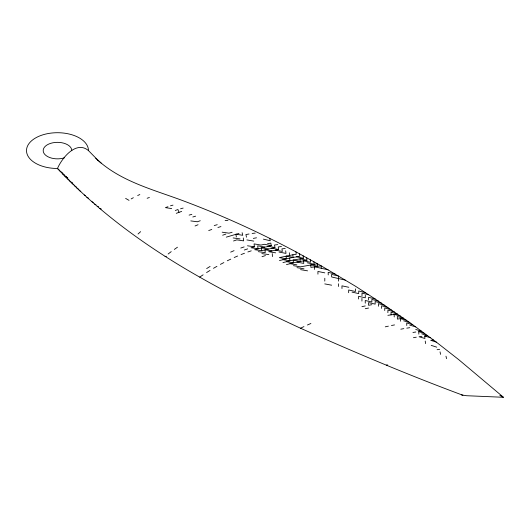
<?xml version="1.0" encoding="UTF-8"?>
<svg xmlns="http://www.w3.org/2000/svg" width="530" height="530" viewBox="0 0 530 530"><rect width="100%" height="100%" fill="white"/><g stroke="black" fill="none" stroke-linecap="round" stroke-linejoin="round"><path stroke-width="0.79" d="M361.93 301.086L361.944 298.397M368.569 299.914L368.582 297.323L375.154 298.96L409.75 322.531L436.329 342.115L458.688 359.612L503.5 397.288L466.552 395.718L461.398 394.91M378.407 306.241L378.42 303.65L384.886 305.313M324.777 281.085L324.804 278.257M358.605 298.993L358.631 296.303L365.276 297.807L365.302 295.217M387.887 312.667L387.914 310.077L394.207 311.779M361.983 295.7L362.023 293.11L368.622 294.733M384.727 310.527L384.78 307.923L391.1 309.626M348.634 292.712L348.707 290.003L355.392 291.487L355.458 288.89M381.567 308.38L381.646 305.777L387.993 307.466M138.038 234.008L140.622 231.656M168.129 254.016L171.223 251.631M174.337 249.425L177.451 247.212M98.229 160.53L88.464 150.599A30.985 17.887 0 0 0 57.485 132.712A30.985 17.887 0 0 0 26.5 150.599A30.985 17.887 0 0 0 57.485 168.487C98.534 212.192 147.625 247.656 199.671 277.104L203.116 274.831M206.66 268.564L210.099 266.431M206.567 272.552L210.026 270.433M213.477 268.312L216.936 266.345M131.182 198.916L133.348 197.703M220.394 264.384L223.852 262.582M227.304 260.78L230.749 259.144M199.671 277.104C232.412 295.786 266.265 312.428 300.483 328.209L303.955 326.606M137.674 195.517L139.827 194.543M230.669 252.128L234.055 250.65M307.426 324.996L310.885 323.492M234.194 257.507L237.625 256.036M195.066 225.979L198.054 224.72M241.051 254.566L244.463 253.267M175.298 210.476L177.941 209.529L178.974 212.351M176.285 213.318L181.657 211.39M167.964 206.72L165.433 207.627L171.66 208.581M200.26 220.725L197.345 221.772L190.8 220.911M208.694 230.55L211.775 229.457M147.141 198.273L149.387 197.485M222.666 235.214L225.84 234.101M226.297 237.135L238.977 233.419M233.544 240.984L236.811 239.858L243.628 240.872L243.283 237.963M240.792 248.04L244.131 246.914M244.303 250.014L247.669 248.881M247.874 251.962L251.253 250.836M262.019 256.692L265.45 255.566M214.233 225.568L217.24 224.687M217.896 227.476L220.937 226.588M232.12 232.259L228.98 233.18L222.176 232.186M192.821 216.982L195.61 216.187M267.551 243.694L270.81 243.091L271.254 245.622L264.298 244.29L260.998 245.065L254.095 243.886L254.367 246.801L251.035 247.755L257.991 248.749L257.699 245.847L264.662 247.006M189.097 215.114L191.84 214.339M271.254 245.622L254.638 249.703L261.615 250.697L274.951 247.556L274.527 245.019L277.753 244.588M180.544 208.8L183.148 208.078M279.442 260.588L289.711 258.037L299.794 256.288L299.529 253.824M282.947 262.595L293.256 260.038L303.372 258.276L303.12 255.811M286.452 264.602L296.793 262.045L306.95 260.27L306.718 257.799M170.501 205.812L172.999 205.136M281.49 246.503L278.243 246.947L278.647 249.491L268.63 251.69L275.64 252.85M385.283 326.825L388.371 326.162M361.944 306.631L365.256 305.949M365.276 308.712L368.569 308.043M292.891 254.764L279.37 257.626L286.299 258.832L286.173 256.03L293.083 257.401L292.891 254.764L296.21 254.294L295.932 251.843C260.203 232.816 223.335 215.902 185.44 201.638C155.144 190.058 121.999 182.254 97.381 159.802M391.458 325.5L394.532 324.923M400.826 329.183L403.827 328.633M253.333 238.387L256.513 237.804M249.027 234.002L245.907 234.558L246.483 237.202M413.44 337.696L416.269 337.193M371.868 304.697L368.575 305.273L368.562 302.597L375.16 304.121L375.141 301.543L381.686 303.18M387.894 315.337L397.315 313.932L391.047 312.223L391.054 314.807M406.801 328.156L409.776 327.679M412.943 332.462L415.838 332.012M421.9 336.331L419.084 336.762L424.927 338.485L424.696 335.967L427.491 335.603L421.701 333.801M437.098 349.707L439.648 349.336M285.233 248.424L281.96 248.875L282.344 251.432L275.335 250.114M418.872 334.172L418.713 331.634L421.589 331.25L415.725 329.461M433.394 339.942L430.678 340.293L436.329 342.115M252.148 233.445L255.215 233.081M225.144 220.566L227.96 220.328M233.167 237.93L240.05 238.911M258.243 251.657L265.238 252.651L264.987 249.743L271.983 250.902M261.846 253.612L268.862 254.605M247.477 245.787L254.367 246.801M268.319 248.954L261.343 247.788L261.615 250.697M293.441 265.656L300.45 266.855L317.496 263.768L317.702 266.259L310.739 264.761L310.898 267.405L321.087 265.762L355.55 286.279L375.154 298.96M296.999 267.65L304.015 268.849M300.556 269.644L307.579 270.85M246.887 239.918L253.737 241.104M282.887 259.634L289.831 260.839L289.711 258.037M286.405 261.641L293.362 262.847L293.256 260.038L300.192 261.403L300.026 258.759L306.95 260.27M289.923 263.648L296.893 264.854M324.764 283.901L331.634 285.186M271.658 248.166L278.647 249.491M267.975 246.225L274.951 247.556M279.012 252.055L285.975 253.4L285.677 250.809M296.793 262.045L303.75 263.41L303.591 260.76L310.534 262.27L310.308 259.786L295.932 251.843M324.791 272.864L317.934 271.453L317.94 274.149M348.8 287.28L341.956 285.842L341.989 288.525M328.136 269.803L314.316 266.756L314.469 269.406M307.161 262.761L314.118 264.265L313.899 261.78M296.462 256.758L303.372 258.276M352.013 292.103L358.691 293.594L358.737 290.996L365.349 292.62M335 273.917L328.183 272.36L328.222 274.918M345.282 280.092L331.654 276.978L331.608 274.421L338.425 275.978L338.511 281.099M263.397 239.143L270.28 240.759L269.717 238.328M378.42 301.073L371.861 299.437L371.868 302.014L365.25 300.497L365.256 303.18M400.422 316.085L394.181 314.369L394.214 316.947M406.642 320.385L400.455 318.656L400.534 321.22M403.588 320.802L409.75 322.531M412.744 324.704L406.722 322.942L406.755 325.513M409.75 325.109L415.692 326.891M462.915 395.261C408.014 374.895 354.007 352.006 300.483 328.209M418.713 331.634L424.537 333.43M424.696 335.967L430.44 337.776M431.221 345.375L436.753 347.163M67.714 178.02L64.713 175.814L67.257 177.596M62.878 173.191L59.89 170.938M65.919 177.027L67.9 178.047L67.124 178.239A26.898 15.529 -60 0 0 69.032 179.882M503.308 397.268L499.85 395.387M310.308 259.786L321.087 265.762L321.286 268.26M125.63 198.399L129.022 200.353M64.68 175.258L62.302 173.376A26.182 15.118 -60 0 0 64.17 175.066M101.131 163.048L95.691 158.232M88.464 150.599C76.28 140.125 61.891 158.053 57.485 168.487L59.353 170.209M445.962 356.18L446.585 358.658M242.111 232.683L242.74 235.307L235.85 234.154L236.367 236.996M440.052 351.867L440.569 354.371M425.226 341.055L425.597 343.599M289.327 252.77L289.532 255.4M272.268 253.645L272.427 256.586M338.511 283.788L338.544 286.472M387.755 364.938A493.986 285.206 -60 0 1 386.337 365.104M166.473 256.295A174.39 100.687 -60 0 1 165.035 256.394M72.564 182.85A27.414 15.748 -59.4 0 1 69.536 180.664M73.942 184.652A28.262 16.317 -60 0 1 71.941 183.082M64.633 157.748A14.297 8.255 0 0 1 44.043 153.422A14.297 8.255 0 0 1 55.001 142.471A14.297 8.255 0 0 1 71.782 150.599M76.406 187.017A29.19 16.854 -60 0 1 74.352 185.493M78.891 189.376A30.349 17.523 -60 0 1 76.764 187.892M101.27 208.972A49.754 28.382 -59 0 1 99.792 208.456M95.957 204.64A43.427 25.076 -60 0 1 94.598 204.043M93.306 202.407A40.803 23.559 -60 0 1 92.001 201.778M98.62 206.766A46.415 26.798 -60 0 1 97.195 206.203M85.37 195.676A34.741 20.061 -60 0 1 84.224 194.947M80.798 191.416A31.707 18.305 -60 0 1 79.175 190.29M88.636 198.227A36.444 21.041 -60 0 1 86.814 197.226M403.529 318.232L397.374 319.08L397.321 316.516L403.529 318.232"/></g></svg>
